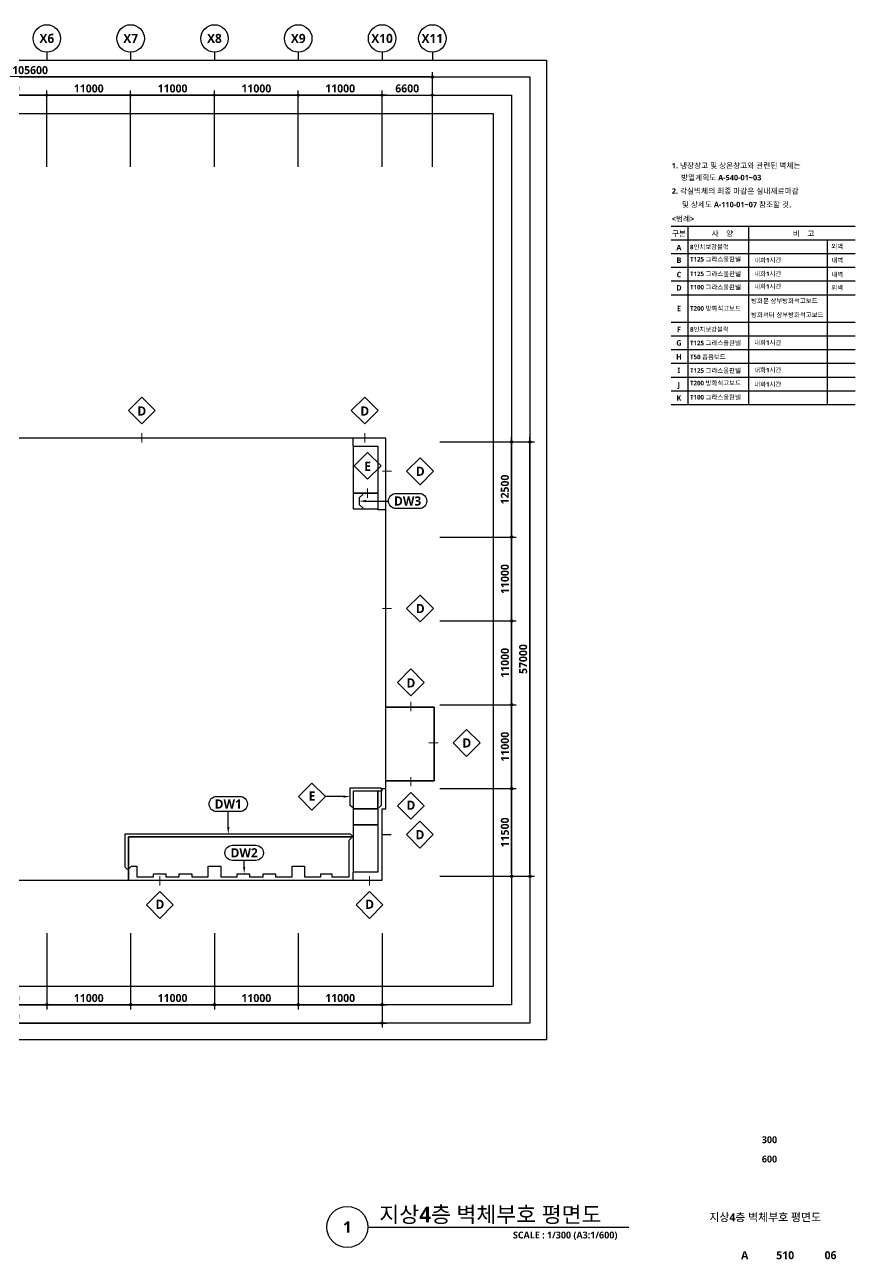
# Model space of a CAD drawing. Header units: millimetres. Extents: x 10941 to 190005487, y 7641 to 455456909.
# Drawn here: x 1395472 to 1504500, y 7641 to 169666 of the extents above; entities that cross this region are included whole.
import ezdxf
from ezdxf.enums import TextEntityAlignment as Align

# ---------------------------------------------------------------- set-up
doc = ezdxf.new("R2010")
doc.units = ezdxf.units.MM
doc.header["$LTSCALE"] = 400
doc.header["$MEASUREMENT"] = 0
doc.header["$PDSIZE"] = -10
doc.layers.get('0').update_dxf_attribs({"linetype": 'CONTINUOUS'})
doc.layers.get('Defpoints').update_dxf_attribs({"color": 153, "linetype": 'CONTINUOUS'})
for name, color, linetype in [('A-ANNO-TEXT1', 7, 'CONTINUOUS'), ('A-ANNO-TITL', 7, 'CONTINUOUS'), ('A-ST-AXIS-BUB', 7, 'CONTINUOUS'), ('A-ST-AXIS-DIM', 7, 'CONTINUOUS'), ('A-TEXT2', 3, 'CONTINUOUS'), ('AA-MARK', 2, 'CONTINUOUS'), ('AA-SYMB', 4, 'CONTINUOUS'), ('AA-XXXX-TXT1', 2, 'CONTINUOUS'), ('T', 3, 'CONTINUOUS')]:
    doc.layers.add(name, color=color, linetype=linetype)
doc.layers.add('Defpoint', color=161, linetype='CONTINUOUS', plot=False)
doc.layers.add('면적', color=210, linetype='CONTINUOUS', plot=False)
doc.styles.add('2020음성 1차', font='')
doc.styles.add('SH_대대리576', font='')
doc.styles.get('2020음성 1차').set_extended_font_data('NanumGothic', bold=True)
doc.styles.get('SH_대대리576').set_extended_font_data('NanumGothic', bold=True)
doc.dimstyles.new('SHP 600', dxfattribs={"dimscale": 300, "dimtxt": 3.5, "dimasz": 1, "dimexe": 2, "dimexo": 2, "dimgap": 1, "dimtad": 1, "dimdec": 0, "dimzin": 0, "dimdsep": 46, "dimtxsty": 'SH_대대리576', "dimblk": 'DIMDOT', "dimcen": 0.09, "dimclrt": 3, "dimadec": 0, "dimazin": 1, "dimtfac": 1, "dimtdec": 0, "dimtix": 1, "dimtmove": 2, "dimatfit": 0, "dimldrblk": 'DIMDOT', "dimfxl": 1, "dimtolj": 1, "dimtzin": 0, "dimarcsym": 0})

# ---------------------------------------------------------------- blocks, each defined once
blk = doc.blocks.new('DIMDOT')
at = {"color": 0}
blk.add_line((-2, 0), (2, 0), dxfattribs=at)
for radius in [0.5, 0.25]:
    blk.add_circle((0, 0), radius, dxfattribs=at)
blk = doc.blocks.new('*D61')
at = {"layer": 'A-ST-AXIS-DIM', "color": 0, "lineweight": -2}
for p, q in [((1343382, 151016), (1343382, 163416)), ((1448682, 162816), (1343682, 162816)), ((1448982, 151016), (1448982, 163416))]:
    blk.add_line(p, q, dxfattribs=at)
at = {"layer": 'Defpoints', "color": 0}
for p in [(1343382, 162816), (1343382, 150416), (1448982, 150416)]:
    blk.add_point(p, dxfattribs=at)
at = {"layer": 'A-ST-AXIS-DIM', "color": 0, "linetype": 'ByBlock', "lineweight": -2, "xscale": 300, "yscale": 300, "zscale": 300, "rotation": 180}
blk.add_blockref('DIMDOT', (1343382, 162816), dxfattribs=at)
at = {"layer": 'A-ST-AXIS-DIM', "color": 0, "linetype": 'ByBlock', "lineweight": -2, "xscale": 300, "yscale": 300, "zscale": 300}
blk.add_blockref('DIMDOT', (1448982, 162816), dxfattribs=at)
at = {"layer": 'A-ST-AXIS-DIM', "color": 3, "insert": (1396182, 163696), "char_height": 1050, "attachment_point": 5, "style": 'SH_대대리576'}
blk.add_mtext('\\A1;105600', dxfattribs=at)
blk = doc.blocks.new('*D66')
at = {"layer": 'A-ST-AXIS-DIM', "color": 0, "lineweight": -2}
for p, q in [((1387382, 151016), (1387382, 161016)), ((1398082, 160416), (1387682, 160416)), ((1398382, 151016), (1398382, 161016))]:
    blk.add_line(p, q, dxfattribs=at)
at = {"layer": 'Defpoints', "color": 0}
for p in [(1387382, 160416), (1387382, 150416), (1398382, 150416)]:
    blk.add_point(p, dxfattribs=at)
at = {"layer": 'A-ST-AXIS-DIM', "color": 0, "linetype": 'ByBlock', "lineweight": -2, "xscale": 300, "yscale": 300, "zscale": 300, "rotation": 180}
blk.add_blockref('DIMDOT', (1387382, 160416), dxfattribs=at)
at = {"layer": 'A-ST-AXIS-DIM', "color": 0, "linetype": 'ByBlock', "lineweight": -2, "xscale": 300, "yscale": 300, "zscale": 300}
blk.add_blockref('DIMDOT', (1398382, 160416), dxfattribs=at)
at = {"layer": 'A-ST-AXIS-DIM', "color": 3, "insert": (1392882, 161292), "char_height": 1050, "attachment_point": 5, "style": 'SH_대대리576'}
blk.add_mtext('\\A1;11000', dxfattribs=at)
blk = doc.blocks.new('*D67')
at = {"layer": 'A-ST-AXIS-DIM', "color": 0, "lineweight": -2}
for p, q in [((1398382, 151016), (1398382, 161016)), ((1409082, 160416), (1398682, 160416)), ((1409382, 151016), (1409382, 161016))]:
    blk.add_line(p, q, dxfattribs=at)
at = {"layer": 'Defpoints', "color": 0}
for p in [(1398382, 160416), (1398382, 150416), (1409382, 150416)]:
    blk.add_point(p, dxfattribs=at)
at = {"layer": 'A-ST-AXIS-DIM', "color": 0, "linetype": 'ByBlock', "lineweight": -2, "xscale": 300, "yscale": 300, "zscale": 300, "rotation": 180}
blk.add_blockref('DIMDOT', (1398382, 160416), dxfattribs=at)
at = {"layer": 'A-ST-AXIS-DIM', "color": 0, "linetype": 'ByBlock', "lineweight": -2, "xscale": 300, "yscale": 300, "zscale": 300}
blk.add_blockref('DIMDOT', (1409382, 160416), dxfattribs=at)
at = {"layer": 'A-ST-AXIS-DIM', "color": 3, "insert": (1403882, 161292), "char_height": 1050, "attachment_point": 5, "style": 'SH_대대리576'}
blk.add_mtext('\\A1;11000', dxfattribs=at)
blk = doc.blocks.new('*D68')
at = {"layer": 'A-ST-AXIS-DIM', "color": 0, "lineweight": -2}
for p, q in [((1409382, 151016), (1409382, 161016)), ((1420082, 160416), (1409682, 160416)), ((1420382, 151016), (1420382, 161016))]:
    blk.add_line(p, q, dxfattribs=at)
at = {"layer": 'Defpoints', "color": 0}
for p in [(1409382, 160416), (1409382, 150416), (1420382, 150416)]:
    blk.add_point(p, dxfattribs=at)
at = {"layer": 'A-ST-AXIS-DIM', "color": 0, "linetype": 'ByBlock', "lineweight": -2, "xscale": 300, "yscale": 300, "zscale": 300, "rotation": 180}
blk.add_blockref('DIMDOT', (1409382, 160416), dxfattribs=at)
at = {"layer": 'A-ST-AXIS-DIM', "color": 0, "linetype": 'ByBlock', "lineweight": -2, "xscale": 300, "yscale": 300, "zscale": 300}
blk.add_blockref('DIMDOT', (1420382, 160416), dxfattribs=at)
at = {"layer": 'A-ST-AXIS-DIM', "color": 3, "insert": (1414882, 161292), "char_height": 1050, "attachment_point": 5, "style": 'SH_대대리576'}
blk.add_mtext('\\A1;11000', dxfattribs=at)
blk = doc.blocks.new('*D69')
at = {"layer": 'A-ST-AXIS-DIM', "color": 0, "lineweight": -2}
for p, q in [((1420382, 151016), (1420382, 161016)), ((1431082, 160416), (1420682, 160416)), ((1431382, 151016), (1431382, 161016))]:
    blk.add_line(p, q, dxfattribs=at)
at = {"layer": 'Defpoints', "color": 0}
for p in [(1420382, 160416), (1420382, 150416), (1431382, 150416)]:
    blk.add_point(p, dxfattribs=at)
at = {"layer": 'A-ST-AXIS-DIM', "color": 0, "linetype": 'ByBlock', "lineweight": -2, "xscale": 300, "yscale": 300, "zscale": 300, "rotation": 180}
blk.add_blockref('DIMDOT', (1420382, 160416), dxfattribs=at)
at = {"layer": 'A-ST-AXIS-DIM', "color": 0, "linetype": 'ByBlock', "lineweight": -2, "xscale": 300, "yscale": 300, "zscale": 300}
blk.add_blockref('DIMDOT', (1431382, 160416), dxfattribs=at)
at = {"layer": 'A-ST-AXIS-DIM', "color": 3, "insert": (1425882, 161292), "char_height": 1050, "attachment_point": 5, "style": 'SH_대대리576'}
blk.add_mtext('\\A1;11000', dxfattribs=at)
blk = doc.blocks.new('*D70')
at = {"layer": 'A-ST-AXIS-DIM', "color": 0, "lineweight": -2}
for p, q in [((1431382, 151016), (1431382, 161016)), ((1442082, 160416), (1431682, 160416)), ((1442382, 151016), (1442382, 161016))]:
    blk.add_line(p, q, dxfattribs=at)
at = {"layer": 'Defpoints', "color": 0}
for p in [(1431382, 160416), (1431382, 150416), (1442382, 150416)]:
    blk.add_point(p, dxfattribs=at)
at = {"layer": 'A-ST-AXIS-DIM', "color": 0, "linetype": 'ByBlock', "lineweight": -2, "xscale": 300, "yscale": 300, "zscale": 300, "rotation": 180}
blk.add_blockref('DIMDOT', (1431382, 160416), dxfattribs=at)
at = {"layer": 'A-ST-AXIS-DIM', "color": 0, "linetype": 'ByBlock', "lineweight": -2, "xscale": 300, "yscale": 300, "zscale": 300}
blk.add_blockref('DIMDOT', (1442382, 160416), dxfattribs=at)
at = {"layer": 'A-ST-AXIS-DIM', "color": 3, "insert": (1436882, 161292), "char_height": 1050, "attachment_point": 5, "style": 'SH_대대리576'}
blk.add_mtext('\\A1;11000', dxfattribs=at)
blk = doc.blocks.new('A-ST-AXIS-BUB-1')
at = {"layer": 'A-ST-AXIS-BUB'}
blk.add_line((0, 350), (0, 0), dxfattribs=at)
blk.add_circle((0, 950), 600, dxfattribs=at)
blk = doc.blocks.new('*D336')
at = {"layer": 'A-ST-AXIS-DIM', "color": 0, "lineweight": -2}
for p, q in [((1449982, 114916), (1459982, 114916)), ((1459382, 102716), (1459382, 114616)), ((1449982, 102416), (1459982, 102416))]:
    blk.add_line(p, q, dxfattribs=at)
at = {"layer": 'Defpoints', "color": 0}
for p in [(1449382, 114916), (1459382, 114916), (1449382, 102416)]:
    blk.add_point(p, dxfattribs=at)
at = {"layer": 'A-ST-AXIS-DIM', "color": 0, "linetype": 'ByBlock', "lineweight": -2, "xscale": 300, "yscale": 300, "zscale": 300}
for p, rotation in [((1459382, 114916), 90), ((1459382, 102416), 270)]:
    blk.add_blockref('DIMDOT', p, dxfattribs=dict(at, rotation=rotation))
at = {"layer": 'A-ST-AXIS-DIM', "color": 3, "insert": (1458503, 108666), "char_height": 1050, "attachment_point": 5, "rotation": 90, "style": 'SH_대대리576'}
blk.add_mtext('\\A1;12500', dxfattribs=at)
blk = doc.blocks.new('*D339')
at = {"layer": 'A-ST-AXIS-DIM', "color": 0, "lineweight": -2}
for p, q in [((1449982, 102416), (1459982, 102416)), ((1459382, 91716), (1459382, 102116)), ((1449982, 91416), (1459982, 91416))]:
    blk.add_line(p, q, dxfattribs=at)
at = {"layer": 'Defpoints', "color": 0}
for p in [(1449382, 102416), (1459382, 102416), (1449382, 91416)]:
    blk.add_point(p, dxfattribs=at)
at = {"layer": 'A-ST-AXIS-DIM', "color": 0, "linetype": 'ByBlock', "lineweight": -2, "xscale": 300, "yscale": 300, "zscale": 300}
for p, rotation in [((1459382, 102416), 90), ((1459382, 91416), 270)]:
    blk.add_blockref('DIMDOT', p, dxfattribs=dict(at, rotation=rotation))
at = {"layer": 'A-ST-AXIS-DIM', "color": 3, "insert": (1458506, 96916), "char_height": 1050, "attachment_point": 5, "rotation": 90, "style": 'SH_대대리576'}
blk.add_mtext('\\A1;11000', dxfattribs=at)
blk = doc.blocks.new('*D340')
at = {"layer": 'A-ST-AXIS-DIM', "color": 0, "lineweight": -2}
for p, q in [((1449982, 91416), (1459982, 91416)), ((1459382, 80716), (1459382, 91116)), ((1449982, 80416), (1459982, 80416))]:
    blk.add_line(p, q, dxfattribs=at)
at = {"layer": 'Defpoints', "color": 0}
for p in [(1449382, 91416), (1459382, 91416), (1449382, 80416)]:
    blk.add_point(p, dxfattribs=at)
at = {"layer": 'A-ST-AXIS-DIM', "color": 0, "linetype": 'ByBlock', "lineweight": -2, "xscale": 300, "yscale": 300, "zscale": 300}
for p, rotation in [((1459382, 91416), 90), ((1459382, 80416), 270)]:
    blk.add_blockref('DIMDOT', p, dxfattribs=dict(at, rotation=rotation))
at = {"layer": 'A-ST-AXIS-DIM', "color": 3, "insert": (1458506, 85916), "char_height": 1050, "attachment_point": 5, "rotation": 90, "style": 'SH_대대리576'}
blk.add_mtext('\\A1;11000', dxfattribs=at)
blk = doc.blocks.new('*D341')
at = {"layer": 'A-ST-AXIS-DIM', "color": 0, "lineweight": -2}
for p, q in [((1449982, 80416), (1459982, 80416)), ((1459382, 69716), (1459382, 80116)), ((1449982, 69416), (1459982, 69416))]:
    blk.add_line(p, q, dxfattribs=at)
at = {"layer": 'Defpoints', "color": 0}
for p in [(1449382, 80416), (1459382, 80416), (1449382, 69416)]:
    blk.add_point(p, dxfattribs=at)
at = {"layer": 'A-ST-AXIS-DIM', "color": 0, "linetype": 'ByBlock', "lineweight": -2, "xscale": 300, "yscale": 300, "zscale": 300}
for p, rotation in [((1459382, 80416), 90), ((1459382, 69416), 270)]:
    blk.add_blockref('DIMDOT', p, dxfattribs=dict(at, rotation=rotation))
at = {"layer": 'A-ST-AXIS-DIM', "color": 3, "insert": (1458506, 74916), "char_height": 1050, "attachment_point": 5, "rotation": 90, "style": 'SH_대대리576'}
blk.add_mtext('\\A1;11000', dxfattribs=at)
blk = doc.blocks.new('*D342')
at = {"layer": 'A-ST-AXIS-DIM', "color": 0, "lineweight": -2}
for p, q in [((1449982, 69416), (1459982, 69416)), ((1459382, 58216), (1459382, 69116)), ((1449982, 57916), (1459982, 57916))]:
    blk.add_line(p, q, dxfattribs=at)
at = {"layer": 'Defpoints', "color": 0}
for p in [(1449382, 69416), (1459382, 69416), (1449382, 57916)]:
    blk.add_point(p, dxfattribs=at)
at = {"layer": 'A-ST-AXIS-DIM', "color": 0, "linetype": 'ByBlock', "lineweight": -2, "xscale": 300, "yscale": 300, "zscale": 300}
for p, rotation in [((1459382, 69416), 90), ((1459382, 57916), 270)]:
    blk.add_blockref('DIMDOT', p, dxfattribs=dict(at, rotation=rotation))
at = {"layer": 'A-ST-AXIS-DIM', "color": 3, "insert": (1458505, 63666), "char_height": 1050, "attachment_point": 5, "rotation": 90, "style": 'SH_대대리576'}
blk.add_mtext('\\A1;11500', dxfattribs=at)
blk = doc.blocks.new('*D347')
at = {"layer": 'A-ST-AXIS-DIM', "color": 0, "lineweight": -2}
for p, q in [((1449982, 114916), (1462382, 114916)), ((1461782, 58216), (1461782, 114616)), ((1449982, 57916), (1462382, 57916))]:
    blk.add_line(p, q, dxfattribs=at)
at = {"layer": 'Defpoints', "color": 0}
for p in [(1449382, 114916), (1461782, 114916), (1449382, 57916)]:
    blk.add_point(p, dxfattribs=at)
at = {"layer": 'A-ST-AXIS-DIM', "color": 0, "linetype": 'ByBlock', "lineweight": -2, "xscale": 300, "yscale": 300, "zscale": 300}
for p, rotation in [((1461782, 114916), 90), ((1461782, 57916), 270)]:
    blk.add_blockref('DIMDOT', p, dxfattribs=dict(at, rotation=rotation))
at = {"layer": 'A-ST-AXIS-DIM', "color": 3, "insert": (1460905, 86416), "char_height": 1050, "attachment_point": 5, "rotation": 90, "style": 'SH_대대리576'}
blk.add_mtext('\\A1;57000', dxfattribs=at)
blk = doc.blocks.new('*D355')
at = {"layer": 'A-ST-AXIS-DIM', "color": 0, "lineweight": -2}
for p, q in [((1387382, 50445), (1387382, 40445)), ((1398382, 50445), (1398382, 40445)), ((1387682, 41045), (1398082, 41045))]:
    blk.add_line(p, q, dxfattribs=at)
at = {"layer": 'Defpoints', "color": 0}
for p in [(1387382, 51045), (1398382, 51045), (1398382, 41045)]:
    blk.add_point(p, dxfattribs=at)
at = {"layer": 'A-ST-AXIS-DIM', "color": 0, "linetype": 'ByBlock', "lineweight": -2, "xscale": 300, "yscale": 300, "zscale": 300, "rotation": 180}
blk.add_blockref('DIMDOT', (1387382, 41045), dxfattribs=at)
at = {"layer": 'A-ST-AXIS-DIM', "color": 0, "linetype": 'ByBlock', "lineweight": -2, "xscale": 300, "yscale": 300, "zscale": 300}
blk.add_blockref('DIMDOT', (1398382, 41045), dxfattribs=at)
at = {"layer": 'A-ST-AXIS-DIM', "color": 3, "insert": (1392882, 41921), "char_height": 1050, "attachment_point": 5, "style": 'SH_대대리576'}
blk.add_mtext('\\A1;11000', dxfattribs=at)
blk = doc.blocks.new('*D356')
at = {"layer": 'A-ST-AXIS-DIM', "color": 0, "lineweight": -2}
for p, q in [((1398382, 50445), (1398382, 40445)), ((1409382, 50445), (1409382, 40445)), ((1398682, 41045), (1409082, 41045))]:
    blk.add_line(p, q, dxfattribs=at)
at = {"layer": 'Defpoints', "color": 0}
for p in [(1398382, 51045), (1409382, 51045), (1409382, 41045)]:
    blk.add_point(p, dxfattribs=at)
at = {"layer": 'A-ST-AXIS-DIM', "color": 0, "linetype": 'ByBlock', "lineweight": -2, "xscale": 300, "yscale": 300, "zscale": 300, "rotation": 180}
blk.add_blockref('DIMDOT', (1398382, 41045), dxfattribs=at)
at = {"layer": 'A-ST-AXIS-DIM', "color": 0, "linetype": 'ByBlock', "lineweight": -2, "xscale": 300, "yscale": 300, "zscale": 300}
blk.add_blockref('DIMDOT', (1409382, 41045), dxfattribs=at)
at = {"layer": 'A-ST-AXIS-DIM', "color": 3, "insert": (1403882, 41921), "char_height": 1050, "attachment_point": 5, "style": 'SH_대대리576'}
blk.add_mtext('\\A1;11000', dxfattribs=at)
blk = doc.blocks.new('*D357')
at = {"layer": 'A-ST-AXIS-DIM', "color": 0, "lineweight": -2}
for p, q in [((1409382, 50445), (1409382, 40445)), ((1420382, 50445), (1420382, 40445)), ((1409682, 41045), (1420082, 41045))]:
    blk.add_line(p, q, dxfattribs=at)
at = {"layer": 'Defpoints', "color": 0}
for p in [(1409382, 51045), (1420382, 51045), (1420382, 41045)]:
    blk.add_point(p, dxfattribs=at)
at = {"layer": 'A-ST-AXIS-DIM', "color": 0, "linetype": 'ByBlock', "lineweight": -2, "xscale": 300, "yscale": 300, "zscale": 300, "rotation": 180}
blk.add_blockref('DIMDOT', (1409382, 41045), dxfattribs=at)
at = {"layer": 'A-ST-AXIS-DIM', "color": 0, "linetype": 'ByBlock', "lineweight": -2, "xscale": 300, "yscale": 300, "zscale": 300}
blk.add_blockref('DIMDOT', (1420382, 41045), dxfattribs=at)
at = {"layer": 'A-ST-AXIS-DIM', "color": 3, "insert": (1414882, 41921), "char_height": 1050, "attachment_point": 5, "style": 'SH_대대리576'}
blk.add_mtext('\\A1;11000', dxfattribs=at)
blk = doc.blocks.new('*D358')
at = {"layer": 'A-ST-AXIS-DIM', "color": 0, "lineweight": -2}
for p, q in [((1420382, 50445), (1420382, 40445)), ((1431382, 50445), (1431382, 40445)), ((1420682, 41045), (1431082, 41045))]:
    blk.add_line(p, q, dxfattribs=at)
at = {"layer": 'Defpoints', "color": 0}
for p in [(1420382, 51045), (1431382, 51045), (1431382, 41045)]:
    blk.add_point(p, dxfattribs=at)
at = {"layer": 'A-ST-AXIS-DIM', "color": 0, "linetype": 'ByBlock', "lineweight": -2, "xscale": 300, "yscale": 300, "zscale": 300, "rotation": 180}
blk.add_blockref('DIMDOT', (1420382, 41045), dxfattribs=at)
at = {"layer": 'A-ST-AXIS-DIM', "color": 0, "linetype": 'ByBlock', "lineweight": -2, "xscale": 300, "yscale": 300, "zscale": 300}
blk.add_blockref('DIMDOT', (1431382, 41045), dxfattribs=at)
at = {"layer": 'A-ST-AXIS-DIM', "color": 3, "insert": (1425882, 41921), "char_height": 1050, "attachment_point": 5, "style": 'SH_대대리576'}
blk.add_mtext('\\A1;11000', dxfattribs=at)
blk = doc.blocks.new('*D359')
at = {"layer": 'A-ST-AXIS-DIM', "color": 0, "lineweight": -2}
for p, q in [((1431382, 50445), (1431382, 40445)), ((1442382, 50445), (1442382, 40445)), ((1431682, 41045), (1442082, 41045))]:
    blk.add_line(p, q, dxfattribs=at)
at = {"layer": 'Defpoints', "color": 0}
for p in [(1431382, 51045), (1442382, 51045), (1442382, 41045)]:
    blk.add_point(p, dxfattribs=at)
at = {"layer": 'A-ST-AXIS-DIM', "color": 0, "linetype": 'ByBlock', "lineweight": -2, "xscale": 300, "yscale": 300, "zscale": 300, "rotation": 180}
blk.add_blockref('DIMDOT', (1431382, 41045), dxfattribs=at)
at = {"layer": 'A-ST-AXIS-DIM', "color": 0, "linetype": 'ByBlock', "lineweight": -2, "xscale": 300, "yscale": 300, "zscale": 300}
blk.add_blockref('DIMDOT', (1442382, 41045), dxfattribs=at)
at = {"layer": 'A-ST-AXIS-DIM', "color": 3, "insert": (1436882, 41921), "char_height": 1050, "attachment_point": 5, "style": 'SH_대대리576'}
blk.add_mtext('\\A1;11000', dxfattribs=at)
blk = doc.blocks.new('*D360')
at = {"layer": 'A-ST-AXIS-DIM', "color": 0, "lineweight": -2}
for p, q in [((1343382, 50445), (1343382, 38045)), ((1442382, 50445), (1442382, 38045)), ((1343682, 38645), (1442082, 38645))]:
    blk.add_line(p, q, dxfattribs=at)
at = {"layer": 'Defpoints', "color": 0}
for p in [(1343382, 51045), (1442382, 51045), (1442382, 38645)]:
    blk.add_point(p, dxfattribs=at)
at = {"layer": 'A-ST-AXIS-DIM', "color": 0, "linetype": 'ByBlock', "lineweight": -2, "xscale": 300, "yscale": 300, "zscale": 300, "rotation": 180}
blk.add_blockref('DIMDOT', (1343382, 38645), dxfattribs=at)
at = {"layer": 'A-ST-AXIS-DIM', "color": 0, "linetype": 'ByBlock', "lineweight": -2, "xscale": 300, "yscale": 300, "zscale": 300}
blk.add_blockref('DIMDOT', (1442382, 38645), dxfattribs=at)
at = {"layer": 'A-ST-AXIS-DIM', "color": 3, "insert": (1392882, 39524), "char_height": 1050, "attachment_point": 5, "style": 'SH_대대리576'}
blk.add_mtext('\\A1;99000', dxfattribs=at)
blk = doc.blocks.new('*D3781')
at = {"layer": 'A-ST-AXIS-DIM', "color": 0, "lineweight": -2}
for p, q in [((1442382, 151016), (1442382, 161016)), ((1442682, 160416), (1448682, 160416)), ((1448982, 151016), (1448982, 161016))]:
    blk.add_line(p, q, dxfattribs=at)
at = {"layer": 'Defpoints', "color": 0}
for p in [(1448982, 160416), (1442382, 150416), (1448982, 150416)]:
    blk.add_point(p, dxfattribs=at)
at = {"layer": 'A-ST-AXIS-DIM', "color": 0, "linetype": 'ByBlock', "lineweight": -2, "xscale": 300, "yscale": 300, "zscale": 300, "rotation": 180}
blk.add_blockref('DIMDOT', (1442382, 160416), dxfattribs=at)
at = {"layer": 'A-ST-AXIS-DIM', "color": 0, "linetype": 'ByBlock', "lineweight": -2, "xscale": 300, "yscale": 300, "zscale": 300}
blk.add_blockref('DIMDOT', (1448982, 160416), dxfattribs=at)
at = {"layer": 'A-ST-AXIS-DIM', "color": 3, "insert": (1445682, 161296), "char_height": 1050, "attachment_point": 5, "style": 'SH_대대리576'}
blk.add_mtext('\\A1;6600', dxfattribs=at)
blk = doc.blocks.new('G$CDADDFB7A')
at = {"layer": '면적', "elevation": 103000}
for points in [[(98950, 11700), (99500, 11700), (99500, 12000), (100000, 12000), (100000, 13000), (100000, 13000), (100000, 22700), (100000, 22700), (100000, 48600), (98950, 48600), (98950, 48650), (95750, 48650), (95750, 56950), (95700, 56950), (95700, 58000), (44500, 58000), (44500, 57500), (44500, 57500), (43950, 57500), (43950, 48650), (40750, 48650), (40750, 56950), (40700, 56950), (40700, 58000), (4300, 58000), (4300, 56950), (4250, 56950), (4250, 48650), (1050, 48650), (1050, 48600), (0, 48600), (0, 22700), (5900, 22700), (5900, 18360), (4300, 18360), (4300, 11450), (4250, 11450), (4250, 1050), (4300, 1050), (4300, 0), (40700, 0), (40700, 1050), (40750, 1050), (40750, 9350), (43950, 9350), (43950, 500), (44500, 500), (44500, 0), (66200, 0), (66200, 5650), (95750, 5650), (95750, 9350), (98950, 9350), (98950, 11700)], [(44500, 45000), (44200, 45000), (44200, 48600)]]:
    blk.add_lwpolyline(points, dxfattribs=at)
for points in [[(1050, 56950), (4250, 56950), (4250, 50750), (1050, 50750)], [(1050, 50750), (4250, 50750), (4250, 48650), (1050, 48650)], [(100000, 22700), (106350, 22700), (106350, 13000), (100000, 13000)], [(95750, 11700), (98950, 11700), (98950, 9350), (95750, 9350)], [(95750, 9350), (98950, 9350), (98950, 7250), (95750, 7250)]]:
    blk.add_lwpolyline(points, close=True, dxfattribs=at)
at = {"layer": '면적'}
for points in [[(40750, 50750), (43950, 50750), (43950, 56950), (40750, 56950), (40750, 50750), (40750, 50750)], [(98950, 50750), (95750, 50750), (95750, 56950), (98950, 56950)], [(40750, 50750), (43950, 50750), (43950, 48650), (40750, 48650)], [(95750, 50750), (98950, 50750), (98950, 48650), (95750, 48650)], [(2200, 22700), (2200, 17760), (4300, 17760), (4300, 18360), (5900, 18360), (5900, 22700)], [(2200, 17760), (2200, 16300), (800, 16300), (800, 13950), (4300, 13950), (4300, 17760), (2200, 17760)], [(800, 13950), (4300, 13950), (4300, 11450), (800, 11450)], [(4250, 9350), (4250, 11450), (1050, 11450), (1050, 1050), (4250, 1050), (4250, 7250), (3300, 7250), (3300, 9350)], [(4250, 7250), (3300, 7250), (3300, 9350), (4250, 9350)], [(40750, 7250), (43950, 7250), (43950, 9350), (40750, 9350)], [(43950, 1050), (40750, 1050), (40750, 7250), (43950, 7250)], [(98950, 1050), (95750, 1050), (95750, 7250), (98950, 7250)], [(66200, 5650), (66200, 0), (95600, 0), (95700, 0), (95700, 1050), (95750, 1050), (95750, 5650)]]:
    blk.add_lwpolyline(points, close=True, dxfattribs=at)
for points in [[(43950, 48650), (43950, 48600), (44200, 48600)], [(44500, 45000), (44500, 9400), (43950, 9400), (43950, 9350)]]:
    blk.add_lwpolyline(points, dxfattribs=at)
blk = doc.blocks.new('*U18507')
at = {"layer": 'A-ANNO-TITL'}
blk.add_line((0, 0), (5709, 0), dxfattribs=at)
blk.add_circle((-450, 0), 450, dxfattribs=at)
at = {"layer": 'AA-XXXX-TXT1', "style": 'SH_대대리576'}
blk.add_attdef('DWG.TITLE', (250, 100), '', height=350, dxfattribs=at)
at = {"layer": 'AA-XXXX-TXT1', "color": 7, "style": 'SH_대대리576'}
blk.add_attdef('NO1', text='', height=300, dxfattribs=at).set_placement((-450, 0), align=Align.MIDDLE)
at = {"layer": 'AA-XXXX-TXT1', "style": 'SH_대대리576'}
blk.add_attdef('SCALE', text='', height=150, dxfattribs=at).set_placement((5459, -100), align=Align.TOP_RIGHT)

msp = doc.modelspace()

# ---------------------------------------------------------------- linework, layer by layer
at = {"layer": 'AA-MARK', "color": 2, "linetype": 'ByBlock', "lineweight": -2}
for points in [[(1409078.9, 119031.7), (1410846.7, 120799.5), (1412614.5, 119031.7), (1410846.7, 117263.9)], [(1438346.9, 119031.7), (1440114.7, 120799.5), (1441882.4, 119031.7), (1440114.7, 117263.9)]]:
    msp.add_lwpolyline(points, close=True, dxfattribs=at)
at = {"layer": 'AA-MARK'}
for points in [[(1410846.7, 117263.9, 0, 0, 0), (1410846.7, 116063.5, 150, 150, 0), (1410846.7, 114813.5, 150, 150, 0)], [(1440114.7, 117263.9, 0, 0, 0), (1440114.7, 116063.5, 150, 150, 0), (1440114.7, 114813.5, 150, 150, 0)]]:
    msp.add_lwpolyline(points, format="xyseb", dxfattribs=at)
at = {"layer": 'AA-MARK', "color": 2, "linetype": 'ByBlock', "lineweight": -2, "elevation": 103000}
for points in [[(1438709.5, 111772), (1440477.2, 113539.8), (1442245, 111772), (1440477.2, 110004.2)], [(1447374.8, 109294.6), (1449142.6, 111062.4), (1447374.8, 112830.2), (1445607.1, 111062.4)], [(1447374.8, 91281.7), (1449142.6, 93049.4), (1447374.8, 94817.2), (1445607.1, 93049.4)], [(1444389.1, 83358.6), (1446156.8, 85126.4), (1447924.6, 83358.6), (1446156.8, 81590.9)], [(1453484.9, 73648.6), (1455252.7, 75416.3), (1453484.9, 77184.1), (1451717.2, 75416.3)], [(1433175.8, 70134.1), (1431408, 68366.3), (1433175.8, 66598.6), (1434943.6, 68366.3)], [(1444389.1, 67152.3), (1446156.8, 65384.5), (1447924.6, 67152.3), (1446156.8, 68920)], [(1447334.9, 61608.4), (1449102.7, 63376.1), (1447334.9, 65143.9), (1445567.2, 63376.1)], [(1411439.9, 54152.3), (1413207.6, 52384.5), (1414975.4, 54152.3), (1413207.6, 55920)], [(1438964.1, 54152.3), (1440731.8, 52384.5), (1442499.6, 54152.3), (1440731.8, 55920)]]:
    msp.add_lwpolyline(points, close=True, dxfattribs=at)
at = {"layer": 'AA-MARK', "elevation": 103000}
for points in [[(1445607.1, 111062.4, 0, 0, 0), (1443646.7, 111062.4, 150, 150, 0), (1442396.7, 111062.4, 150, 150, 0)], [(1440477.2, 110004.2, 0, 0, 0), (1440477.2, 108803.8, 150, 150, 0), (1440477.2, 107553.8, 150, 150, 0)], [(1445607.1, 93049.4, 0, 0, 0), (1443646.7, 93049.4, 150, 150, 0), (1442396.7, 93049.4, 150, 150, 0)], [(1446156.8, 81590.9, 0, 0, 0), (1446156.8, 80819.5, 150, 150, 0), (1446156.8, 79569.5, 150, 150, 0)], [(1451717.2, 75416.3, 0, 0, 0), (1449756.8, 75416.3, 150, 150, 0), (1448506.8, 75416.3, 150, 150, 0)], [(1446156.8, 68920, 0, 0, 0), (1446156.8, 69691.3, 150, 150, 0), (1446156.8, 70941.3, 150, 150, 0)], [(1445567.2, 63376.1, 0, 0, 0), (1443606.8, 63376.1, 150, 150, 0), (1442356.8, 63376.1, 150, 150, 0)], [(1413207.6, 55920, 0, 0, 0), (1413207.6, 56691.3, 150, 150, 0), (1413207.6, 57941.3, 150, 150, 0)], [(1440731.8, 55920, 0, 0, 0), (1440731.8, 56691.3, 150, 150, 0), (1440731.8, 57941.3, 150, 150, 0)]]:
    msp.add_lwpolyline(points, format="xyseb", dxfattribs=at)
for points in [[(1439881.8, 108066.3), (1439381.8, 107566.3), (1439381.8, 106716.3), (1439881.8, 106216.3)], [(1440281.8, 107141.3), (1443219.7, 107141.3)], [(1437281.8, 68366.3), (1434943.6, 68366.3)], [(1438481.8, 66916.3), (1438181.8, 67216.3), (1438181.8, 69516.3), (1442281.8, 69516.3), (1442281.8, 67216.3), (1441981.8, 66916.3)], [(1422195.2, 64366.3), (1422195.2, 66392.9)], [(1408981.8, 58816.3), (1408681.8, 59116.3), (1408681.8, 63466.3), (1438181.8, 63466.3), (1438481.8, 63166.3)], [(1409181.8, 58935.3), (1409481.8, 59235.3), (1410200.8, 59235.3), (1410200.8, 57835.3), (1412361.8, 57835.3), (1412361.8, 58236.3), (1414001.8, 58236.3), (1414001.8, 57816.3), (1415761.8, 57816.3), (1415761.8, 58236.3), (1417401.8, 58236.3), (1417401.8, 57835.3), (1419562.8, 57835.3), (1419562.8, 59235.3), (1421200.8, 59235.3), (1421200.8, 57835.3), (1423361.8, 57835.3), (1423361.8, 58236.3), (1425001.8, 58236.3), (1425001.8, 57816.3), (1426761.8, 57816.3), (1426761.8, 58236.3), (1428401.8, 58236.3), (1428401.8, 57835.3), (1430562.8, 57835.3), (1430562.8, 59235.3), (1432200.8, 59235.3), (1432200.8, 57835.3), (1434361.8, 57835.3), (1434361.8, 58236.3), (1435801.8, 58236.3), (1435801.8, 57835.3), (1438052.8, 57835.3), (1438052.8, 62666.3), (1438352.8, 62966.3)], [(1424280.4, 59136.3), (1424280.4, 59986)]]:
    msp.add_lwpolyline(points, dxfattribs=at)
for points in [[(1447255.1, 106158.9), (1444219.6, 106158.9, -1), (1444219.6, 108158.9), (1447255.1, 108158.9, -1)], [(1423713, 66392.9), (1420677.4, 66392.9, -1), (1420677.4, 68392.9), (1423713, 68392.9, -1)], [(1425798.1, 59986), (1422762.6, 59986, -1), (1422762.6, 61986), (1425798.1, 61986, -1)]]:
    msp.add_lwpolyline(points, format="xyb", close=True, dxfattribs=at)
at = {"layer": 'AA-MARK'}
for points in [[(1440281.8, 106991.3, 103000), (1439381.8, 107141.3, 103000), (1440281.8, 107291.3, 103000)], [(1437281.8, 68516.3, 103000), (1438181.8, 68366.3, 103000), (1437281.8, 68216.3, 103000)], [(1422045.2, 64366.3, 103000), (1422195.2, 63466.3, 103000), (1422345.2, 64366.3, 103000)], [(1424430.4, 59136.3, 103000), (1424280.4, 58236.3, 103000), (1424130.4, 59136.3, 103000)]]:
    msp.add_solid(points, dxfattribs=at)
at = {"layer": 'AA-SYMB'}
for p, q in [((1480349, 143230.5), (1504500, 143230.5)), ((1480349, 141430.5), (1504500, 141430.5)), ((1480349, 139630.5), (1504500, 139630.5)), ((1480349, 137830.5), (1504500, 137830.5)), ((1480349, 136030.5), (1504500, 136030.5)), ((1480349, 134230.5), (1504500, 134230.5)), ((1480349, 130630.5), (1504500, 130630.5)), ((1480349, 128830.5), (1504500, 128830.5)), ((1480349, 127030.5), (1504500, 127030.5)), ((1480349, 125230.5), (1504500, 125230.5)), ((1480349, 123430.5), (1504500, 123430.5)), ((1480349, 121630.5), (1504500, 121630.5)), ((1480349, 119830.5), (1504500, 119830.5))]:
    msp.add_line(p, q, dxfattribs=at)
for points in [[(1482496.9, 143230.5), (1482496.9, 119830.5)], [(1490466.1, 143230.5), (1490466.1, 119830.5)], [(1500820.5, 141430.5), (1500820.5, 119830.5)]]:
    msp.add_lwpolyline(points, dxfattribs=at)
at = {"layer": 'Defpoint'}
for points in [[(1463981.8, 36444.9), (1292781.8, 36444.9), (1292781.8, 165016.3), (1463981.8, 165016.3)], [(1461781.8, 38644.9), (1294981.8, 38644.9), (1294981.8, 162816.3), (1461781.8, 162816.3)], [(1459381.8, 41044.9), (1297381.8, 41044.9), (1297381.8, 160416.3), (1459381.8, 160416.3)], [(1456981.8, 43444.9), (1299781.8, 43444.9), (1299781.8, 158016.3), (1456981.8, 158016.3)]]:
    msp.add_lwpolyline(points, close=True, dxfattribs=at)
msp.add_lwpolyline([(1342881.8, 57416.3), (1442381.8, 57416.3), (1442381.8, 66766.3), (1442881.8, 66766.3), (1442881.8, 70416.3), (1449231.8, 70416.3), (1449231.8, 80116.3), (1442881.8, 80116.3), (1442881.8, 91416.3), (1442881.8, 115416.3), (1419881.8, 115416.3), (1387881.8, 115416.3)], dxfattribs=at)

# ---------------------------------------------------------------- block references
msp.add_blockref('G$CDADDFB7A', (1342881.8, 57416.3))
ref = msp.add_blockref('*U18507', (1440518.2, 11877.9), dxfattribs=dict(xscale=6, yscale=6, zscale=6))
ref.add_attrib('SCALE', 'SCALE : 1/300 (A3:1/600)', dxfattribs={"layer": 'A-ANNO-TITL', "height": 900, "style": 'SH_대대리576'}).set_placement((1473273.5, 11277.9), align=Align.TOP_RIGHT)
ref.add_attrib('DWG.TITLE', '지상4층 벽체부호 평면도', (1442018.2, 12477.9), dxfattribs={"layer": 'A-ANNO-TITL', "height": 2087.447, "style": 'SH_대대리576'})
ref.add_attrib('NO1', '1', dxfattribs={"layer": 'A-ANNO-TITL', "color": 7, "height": 1500, "style": 'SH_대대리576'}).set_placement((1437818.2, 11877.9), align=Align.MIDDLE)
at = {"layer": 'A-ST-AXIS-BUB', "xscale": 3, "yscale": 3, "zscale": 3}
for p in [(1398381.8, 165016.3), (1409381.8, 165016.3), (1420381.8, 165016.3), (1431381.8, 165016.3), (1442381.8, 165016.3), (1448981.8, 165016.3)]:
    msp.add_blockref('A-ST-AXIS-BUB-1', p, dxfattribs=at)

# ---------------------------------------------------------------- texts
at = {"layer": 'A-ANNO-TEXT1', "style": 'SH_대대리576'}
for s, p in [('X6', (1398381.8, 167866.3)), ('X7', (1409381.8, 167866.3)), ('X8', (1420381.8, 167866.3)), ('X9', (1431381.8, 167866.3)), ('X10', (1442381.8, 167866.3)), ('X11', (1448981.8, 167866.3))]:
    msp.add_text(s, height=1200, dxfattribs=at).set_placement(p, align=Align.MIDDLE_CENTER)
at = {"layer": 'A-ANNO-TITL', "style": 'SH_대대리576'}
for s, height, p in [('300', 900, (1493235.5, 23333.4)), ('600', 900, (1493235.5, 20800.2)), ('지상4층 벽체부호 평면도', 1050, (1492670.3, 13191.8)), ('A', 1050, (1489987.6, 8181.3)), ('510', 1050, (1495300.8, 8181.3)), ('06', 1050, (1501247.3, 8181.3))]:
    msp.add_text(s, height=height, dxfattribs=at).set_placement(p, align=Align.MIDDLE)
at = {"layer": 'A-TEXT2', "style": '2020음성 1차'}
for s, p in [('D', (1410845.2, 118966)), ('D', (1440113.2, 118966)), ('E', (1440475.8, 111706.3, 103000)), ('D', (1447393.7, 111053, 103000)), ('DW3', (1445737.4, 107158.9, 103000)), ('D', (1447393.7, 93040, 103000)), ('D', (1446167, 83280.7, 103000)), ('D', (1453503.8, 75406.9, 103000)), ('E', (1433186, 68444.3, 103000)), ('DW1', (1422195.2, 67392.9, 103000)), ('D', (1446167, 67230.2, 103000)), ('D', (1447353.8, 63366.7, 103000)), ('DW2', (1424280.4, 60986, 103000)), ('D', (1413217.9, 54230.2, 103000)), ('D', (1440742, 54230.2, 103000))]:
    msp.add_text(s, height=1200, dxfattribs=at).set_placement(p, align=Align.MIDDLE_CENTER)
at = {"layer": 'T', "style": '2020음성 1차'}
for s, height, p in [('1. 냉장창고 및 상온창고와 관련된 벽체는 ', 720, (1480410, 151173.3)), ('방열계획도 A-540-01~03', 720, (1481617.6, 149599.3)), ('2. 각실벽체의 최종 마감은 실내재료마감  ', 720, (1480410, 147839.1)), ('및 상세도 A-110-01~07 참조할 것. ', 720, (1481729.9, 146058.7)), ('<범례>', 720, (1480410, 144189.8)), ('8인치보강블럭', 600, (1482808.5, 140484.5)), ('외벽', 600, (1501360.2, 140571.7)), ('T125 그라스울판넬', 600, (1482808.5, 138885.1)), ('내화1시간', 600, (1491234.1, 138764.1)), ('내벽', 600, (1501360.2, 138764.1)), ('T125 그라스울판넬', 600, (1482808.5, 136967.4)), ('내화1시간', 600, (1491234.1, 136970.1)), ('내벽', 600, (1501360.2, 136877.2)), ('T100 그라스울판넬', 600, (1482808.5, 135215.9)), ('내화1시간', 600, (1491234.1, 135309.7)), ('외벽', 600, (1501360.2, 135155.1)), ('방화문 상부방화석고보드', 600, (1490839, 133418.5)), ('T200 방화석고보드', 600, (1482808.5, 132430.5)), ('방화셔터 상부방화석고보드', 600, (1490839, 131586.3)), ('8인치보강블럭', 600, (1482808.5, 129674.9)), ('T125 그라스울판넬', 600, (1482808.5, 127895.2)), ('내화1시간', 600, (1491234.1, 127948.7)), ('T50 흡음보드', 600, (1482808.5, 126064.3)), ('T125 그라스울판넬', 600, (1482808.5, 124279.7)), ('내화1시간', 600, (1491234.1, 124333.2)), ('T200 방화석고보드', 600, (1482808.5, 122631.8)), ('내화1시간', 600, (1491234.1, 122471.5)), ('T100 그라스울판넬', 600, (1482808.5, 120769.7))]:
    msp.add_text(s, height=height, dxfattribs=at).set_placement(p, align=Align.MIDDLE_LEFT)
for s, p in [('구분', (1481348.4, 142255.5)), ('사    양', (1487047.2, 142255.5)), ('비    고', (1497711.3, 142255.5)), ('A', (1481348.4, 140411.6)), ('B', (1481348.4, 138756.4)), ('C', (1481348.4, 136868.4)), ('D', (1481348.4, 135130)), ('E', (1481348.4, 132430.5)), ('F', (1481348.4, 129666)), ('G', (1481348.4, 127910.3)), ('H', (1481348.4, 126079.4)), ('I', (1481348.4, 124294.9)), ('J', (1481348.4, 122433.1)), ('K', (1481348.4, 120679.4))]:
    msp.add_text(s, height=720, dxfattribs=at).set_placement(p, align=Align.MIDDLE_CENTER)

# ---------------------------------------------------------------- dimensions: what is measured, and where the dimension line sits
at = {"layer": 'A-ST-AXIS-DIM'}
for base, p1, p2, picture, middle in [((1343381.8, 162816.3), (1448981.8, 150416.3), (1343381.8, 150416.3), '*D61', (1396181.8, 163695.8)), ((1387381.8, 160416.3), (1398381.8, 150416.3), (1387381.8, 150416.3), '*D66', (1392881.8, 161292.1)), ((1398381.8, 160416.3), (1409381.8, 150416.3), (1398381.8, 150416.3), '*D67', (1403881.8, 161292.1)), ((1409381.8, 160416.3), (1420381.8, 150416.3), (1409381.8, 150416.3), '*D68', (1414881.8, 161292.1)), ((1420381.8, 160416.3), (1431381.8, 150416.3), (1420381.8, 150416.3), '*D69', (1425881.8, 161292.1)), ((1431381.8, 160416.3), (1442381.8, 150416.3), (1431381.8, 150416.3), '*D70', (1436881.8, 161292.1))]:
    dim = msp.add_linear_dim(base=base, p1=p1, p2=p2, dimstyle='SHP 600', dxfattribs=at)
    dim.commit()
    dim.dimension.update_dxf_attribs({"geometry": picture, "text_midpoint": middle})
for base, p1, p2, angle, picture, middle in [((1448981.8, 160416.3), (1442381.8, 150416.3), (1448981.8, 150416.3), 180, '*D3781', (1445681.8, 161295.8)), ((1459381.8, 114916.3), (1449381.8, 102416.3), (1449381.8, 114916.3), 270, '*D336', (1458503.1, 108666.3)), ((1461781.8, 114916.3), (1449381.8, 57916.3), (1449381.8, 114916.3), 270, '*D347', (1460904.6, 86416.3)), ((1459381.8, 102416.3), (1449381.8, 91416.3), (1449381.8, 102416.3), 270, '*D339', (1458506.1, 96916.3)), ((1459381.8, 91416.3), (1449381.8, 80416.3), (1449381.8, 91416.3), 270, '*D340', (1458506.1, 85916.3)), ((1459381.8, 80416.3), (1449381.8, 69416.3), (1449381.8, 80416.3), 270, '*D341', (1458506.1, 74916.3)), ((1459381.8, 69416.3), (1449381.8, 57916.3), (1449381.8, 69416.3), 270, '*D342', (1458504.6, 63666.3)), ((1442381.8, 38644.9), (1343381.8, 51044.9), (1442381.8, 51044.9), 180, '*D360', (1392881.8, 39524.3)), ((1398381.8, 41044.9), (1387381.8, 51044.9), (1398381.8, 51044.9), 180, '*D355', (1392881.8, 41920.6)), ((1409381.8, 41044.9), (1398381.8, 51044.9), (1409381.8, 51044.9), 180, '*D356', (1403881.8, 41920.6)), ((1420381.8, 41044.9), (1409381.8, 51044.9), (1420381.8, 51044.9), 180, '*D357', (1414881.8, 41920.6)), ((1431381.8, 41044.9), (1420381.8, 51044.9), (1431381.8, 51044.9), 180, '*D358', (1425881.8, 41920.6)), ((1442381.8, 41044.9), (1431381.8, 51044.9), (1442381.8, 51044.9), 180, '*D359', (1436881.8, 41920.6))]:
    dim = msp.add_linear_dim(base=base, p1=p1, p2=p2, angle=angle, dimstyle='SHP 600', dxfattribs=at)
    dim.commit()
    dim.dimension.update_dxf_attribs({"geometry": picture, "text_midpoint": middle})

doc.saveas('drawing.dxf')
